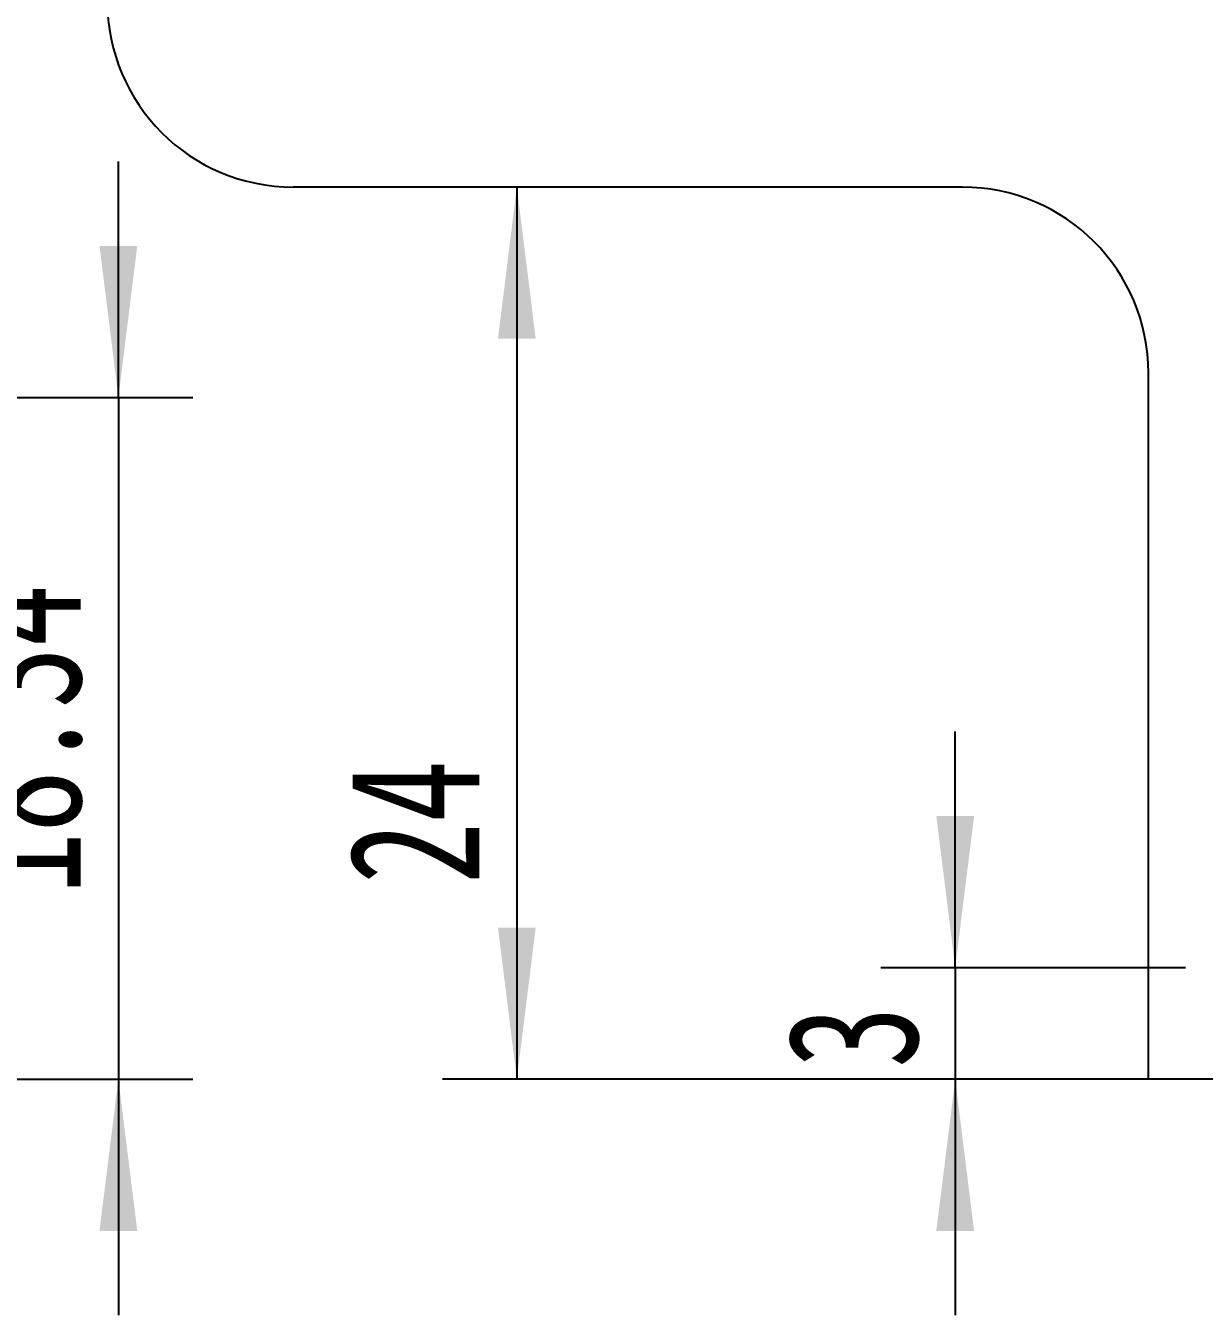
# Model space of a CAD drawing. Header units: millimetres. Extents: x 0 to 210, y 0 to 297.
# Drawn here: x 64.93 to 96.62, y 113.01 to 147.7 of the extents above; entities that cross this region are included whole.
import ezdxf

# ---------------------------------------------------------------- set-up
doc = ezdxf.new("R2010")
doc.units = ezdxf.units.MM
doc.layers.add('根据设置的颜色创建', color=7, linetype='Continuous', lineweight=25)
doc.styles.add('SLDTEXTSTYLE5', font='TXT', dxfattribs={"width": 0.7})
doc.dimstyles.new('SLDDIMSTYLE0', dxfattribs={"dimtxt": 3.5, "dimasz": 4.08, "dimexe": 0, "dimexo": 0.0625, "dimgap": 0.875, "dimtad": 2, "dimrnd": 1e-09, "dimzin": 12, "dimdsep": 46, "dimtxsty": 'SLDTEXTSTYLE5', "dimsah": 1, "dimcen": 0.09, "dimadec": 0, "dimazin": 3, "dimtfac": 1, "dimtofl": 0, "dimtmove": 0, "dimatfit": 3, "dimfxl": 0, "dimfrac": 2, "dimtolj": 1, "dimtzin": 12, "dimarcsym": 0})
doc.dimstyles.new('SLDDIMSTYLE1', dxfattribs={"dimtxt": 3.5, "dimasz": 4.08, "dimexe": 0, "dimexo": 0.0625, "dimgap": 0.875, "dimtad": 2, "dimrnd": 1e-09, "dimzin": 12, "dimdsep": 46, "dimtxsty": 'SLDTEXTSTYLE5', "dimsah": 1, "dimcen": 0.09, "dimadec": 0, "dimazin": 3, "dimtfac": 1, "dimtmove": 0, "dimatfit": 0, "dimfxl": 0, "dimfrac": 2, "dimtolj": 1, "dimtzin": 12, "dimarcsym": 0})
doc.dimstyles.new('SLDDIMSTYLE2', dxfattribs={"dimtxt": 3.5, "dimasz": 4.08, "dimexe": 0, "dimexo": 0.0625, "dimgap": 0.875, "dimtad": 2, "dimrnd": 1e-09, "dimzin": 12, "dimdsep": 46, "dimtxsty": 'SLDTEXTSTYLE5', "dimsah": 1, "dimcen": 0.09, "dimadec": 0, "dimazin": 3, "dimtol": 1, "dimtp": 0.01, "dimtm": 0.01, "dimtfac": 1, "dimtofl": 0, "dimtmove": 0, "dimatfit": 3, "dimfxl": 0, "dimfrac": 2, "dimtolj": 1, "dimarcsym": 0})

# ---------------------------------------------------------------- blocks, each defined once
blk = doc.blocks.new('_D_1')
at = {"layer": '根据设置的颜色创建'}
for p, q in [((89.926, 122.357), (89.926, 128.707)), ((96.123, 122.357), (87.926, 122.357)), ((89.926, 122.357), (89.926, 119.357)), ((95.123, 119.357), (87.926, 119.357)), ((89.926, 119.357), (89.926, 113.007))]:
    blk.add_line(p, q, dxfattribs=at)
for points in [[(89.926, 122.357), (90.434, 126.437), (89.418, 126.437)], [(89.926, 119.357), (89.418, 115.277), (90.434, 115.277)]]:
    blk.add_solid(points, dxfattribs=at)
at = {"layer": '根据设置的颜色创建', "insert": (85.414, 119.657), "char_height": 3.5, "attachment_point": 1, "rotation": 90, "style": 'SLDTEXTSTYLE5'}
blk.add_mtext('3', dxfattribs=at)
blk = doc.blocks.new('_D_3')
at = {"layer": '根据设置的颜色创建'}
for p, q in [((78.136, 143.357), (78.136, 119.357)), ((95.123, 119.357), (76.136, 119.357))]:
    blk.add_line(p, q, dxfattribs=at)
for points in [[(78.136, 143.357), (77.628, 139.277), (78.644, 139.277)], [(78.136, 119.357), (78.644, 123.437), (77.628, 123.437)]]:
    blk.add_solid(points, dxfattribs=at)
at = {"layer": '根据设置的颜色创建', "insert": (73.625, 124.606), "char_height": 3.5, "attachment_point": 1, "rotation": 90, "style": 'SLDTEXTSTYLE5'}
blk.add_mtext('24', dxfattribs=at)
blk = doc.blocks.new('_D_4')
at = {"layer": '根据设置的颜色创建'}
for p, q in [((85.123, 181.697), (129.198, 181.697)), ((127.198, 181.697), (127.198, 122.357)), ((122.116, 122.357), (129.198, 122.357))]:
    blk.add_line(p, q, dxfattribs=at)
for points in [[(127.198, 181.697), (126.69, 177.617), (127.706, 177.617)], [(127.198, 122.357), (127.706, 126.437), (126.69, 126.437)]]:
    blk.add_solid(points, dxfattribs=at)
at = {"layer": '根据设置的颜色创建', "char_height": 3.5, "attachment_point": 1, "rotation": 90, "style": 'SLDTEXTSTYLE5'}
for s, insert in [('±0.01', (122.686, 163.214)), ('59.34', (122.686, 154.231))]:
    blk.add_mtext(s, dxfattribs=dict(at, insert=insert))
blk = doc.blocks.new('_D_7')
at = {"layer": '根据设置的颜色创建'}
for p, q in [((67.42, 137.697), (67.42, 144.047)), ((61.892, 137.697), (69.42, 137.697)), ((67.42, 137.697), (67.42, 119.357)), ((60.482, 119.357), (69.42, 119.357)), ((67.42, 119.357), (67.42, 113.007))]:
    blk.add_line(p, q, dxfattribs=at)
for points in [[(67.42, 137.697), (67.928, 141.777), (66.912, 141.777)], [(67.42, 119.357), (66.912, 115.277), (67.928, 115.277)]]:
    blk.add_solid(points, dxfattribs=at)
at = {"layer": '根据设置的颜色创建', "insert": (62.909, 124.331), "char_height": 3.5, "attachment_point": 1, "rotation": 90, "style": 'SLDTEXTSTYLE5'}
blk.add_mtext('18.34', dxfattribs=at)

msp = doc.modelspace()

# ---------------------------------------------------------------- linework, layer by layer
at = {"color": 7, "linetype": 'Continuous', "lineweight": 25}
for p, q in [((90.1225443, 143.3570055), (72.1225443, 143.3570055)), ((95.1225443, 119.3570055), (95.1225443, 138.3570055)), ((97.1225443, 119.3570055), (95.1225443, 119.3570055))]:
    msp.add_line(p, q, dxfattribs=at)
for centre, start, end in [((72.1225443, 148.3570055), 180, 270), ((90.1225443, 138.3570055), 0, 90)]:
    msp.add_arc(centre, 5, start, end, dxfattribs=at)

# ---------------------------------------------------------------- dimensions: what is measured, and where the dimension line sits
at = {"layer": '根据设置的颜色创建'}
for base, p1, p2, dimstyle, picture, middle in [((127.1979028, 122.3570055), (85.1225443, 181.6970055), (122.1161443, 122.3570055), 'SLDDIMSTYLE2', '_D_4', (127.1979028, 163.4329124)), ((67.4204328, 119.3570055), (61.8924541, 137.6970055), (60.4824541, 119.3570055), 'SLDDIMSTYLE1', '_D_7', (67.4204328, 128.1660635)), ((78.1364103, 119.3570055), (72.1225443, 143.3570055), (95.1225443, 119.3570055), 'SLDDIMSTYLE0', '_D_3', (78.1364103, 126.1416136)), ((89.9258541, 119.3570055), (96.1225443, 122.3570055), (95.1225443, 119.3570055), 'SLDDIMSTYLE1', '_D_1', (89.9258541, 120.4255196))]:
    dim = msp.add_linear_dim(base=base, p1=p1, p2=p2, angle=90, dimstyle=dimstyle, dxfattribs=at)
    dim.commit()
    dim.dimension.update_dxf_attribs({"geometry": picture, "text_midpoint": middle, "dimtype": 160})

doc.saveas('drawing.dxf')
